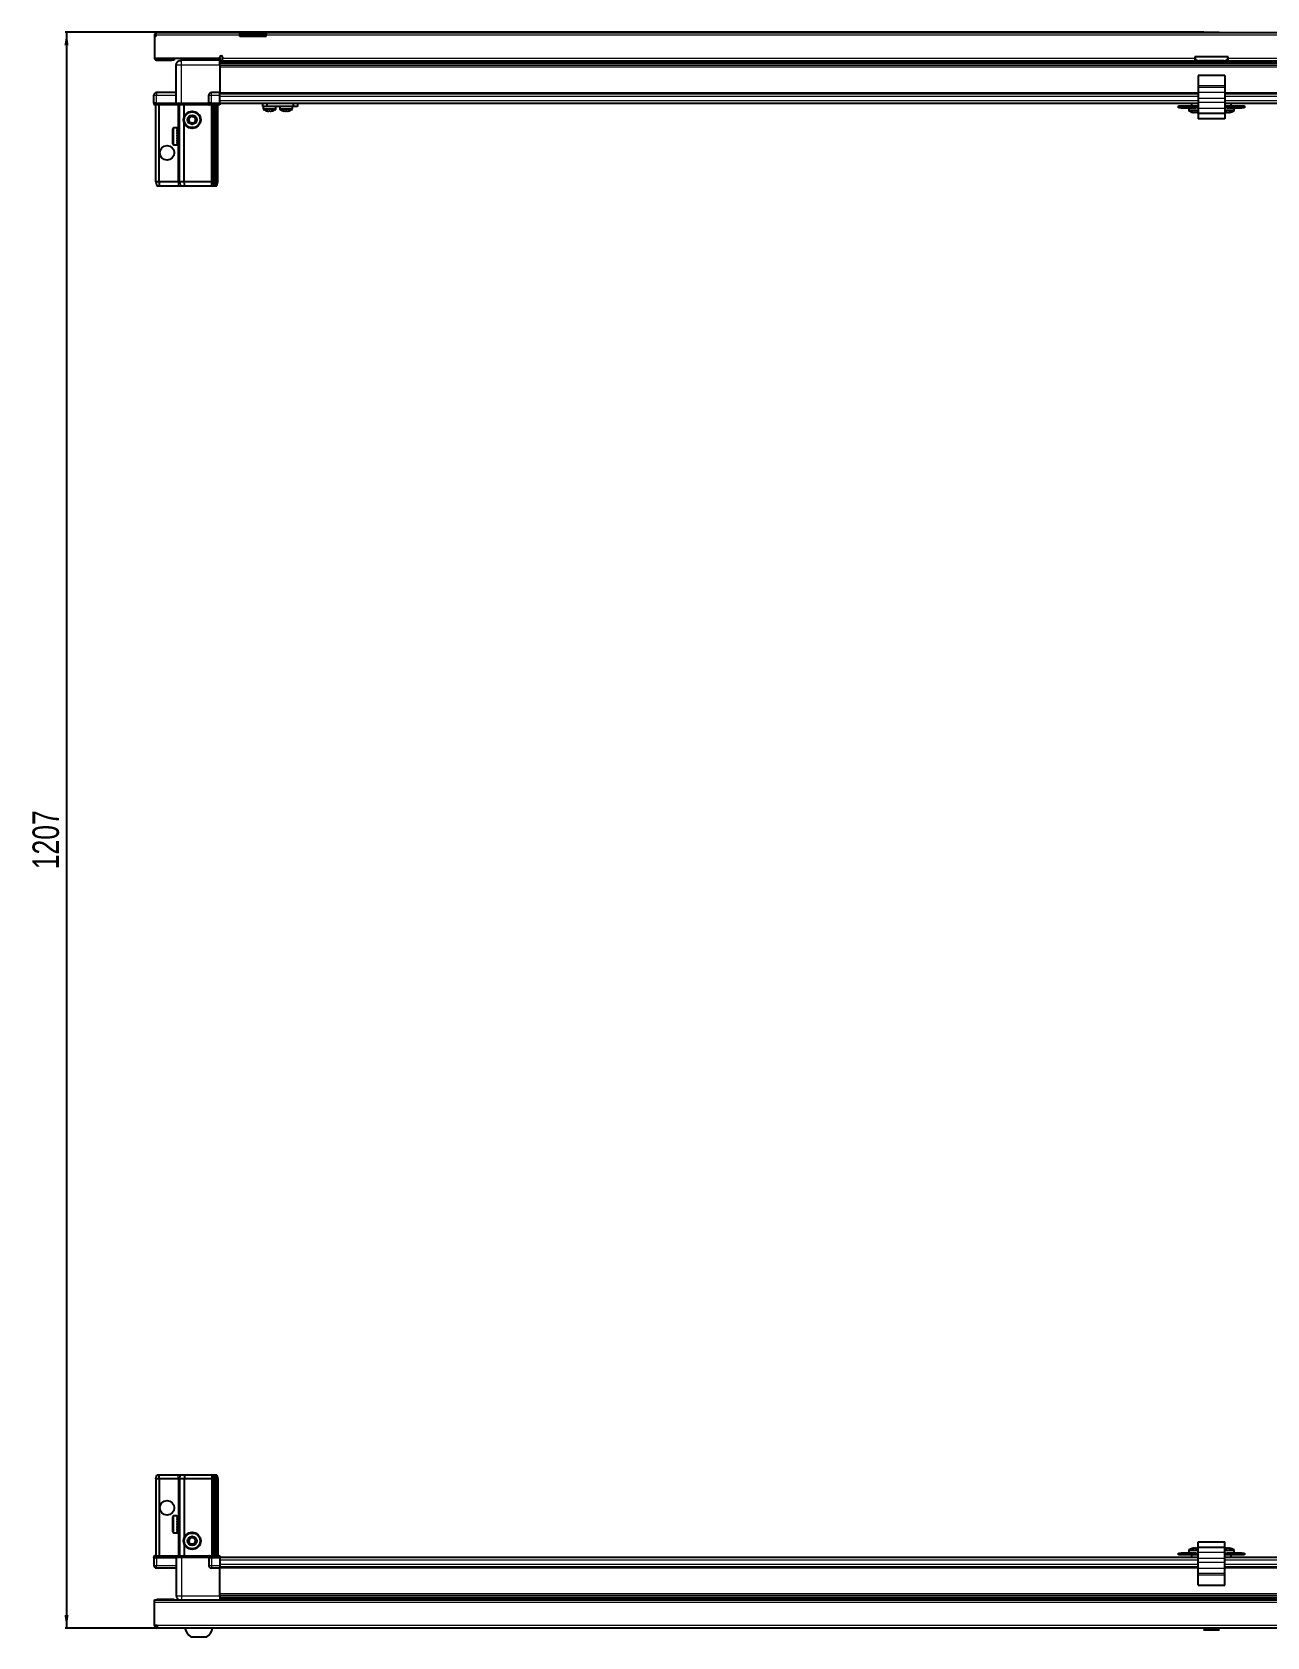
# Model space of a CAD drawing. Header units: millimetres. Extents: x 1132 to 6227, y -373 to 2035.
# Drawn here: x 1220 to 2154, y -373 to 840 of the extents above; entities that cross this region are included whole.
import ezdxf

# ---------------------------------------------------------------- set-up
doc = ezdxf.new("R2010")
doc.units = ezdxf.units.MM
doc.layers.add('FORMAT', color=7, linetype='Continuous')
doc.styles.add('SLDTEXTSTYLE0', font='TXT', dxfattribs={"width": 0.75})
doc.dimstyles.new('SLDDIMSTYLE0', dxfattribs={"dimtxt": 20, "dimasz": 10, "dimexe": 0, "dimexo": 0.0625, "dimgap": 5, "dimtad": 2, "dimdec": 1, "dimrnd": 1e-09, "dimzin": 12, "dimdsep": 46, "dimtxsty": 'SLDTEXTSTYLE0', "dimsah": 1, "dimcen": 0.09, "dimadec": 0, "dimazin": 3, "dimtfac": 1, "dimtofl": 0, "dimtmove": 0, "dimatfit": 3, "dimfxl": 0, "dimfrac": 2, "dimtolj": 1, "dimtzin": 12, "dimarcsym": 0})

# ---------------------------------------------------------------- blocks, each defined once
blk = doc.blocks.new('_D_9')
at = {"layer": 'FORMAT'}
for p, q in [((2106.7, 840.1), (1245.5, 840.1)), ((1246.5, 840.1), (1246.5, -366.9)), ((1315.1, -366.9), (1245.5, -366.9))]:
    blk.add_line(p, q, dxfattribs=at)
for points in [[(1246.5, 840.1), (1244.9, 830.1), (1248, 830.1)], [(1246.5, -366.9), (1248, -356.9), (1244.9, -356.9)]]:
    blk.add_solid(points, dxfattribs=at)
at = {"layer": 'FORMAT', "insert": (1220.7, 207), "char_height": 20, "attachment_point": 1, "rotation": 90, "style": 'SLDTEXTSTYLE0'}
blk.add_mtext('1207', dxfattribs=at)

msp = doc.modelspace()

# ---------------------------------------------------------------- linework, layer by layer
at = {"color": 7, "linetype": 'Continuous', "lineweight": 25}
for p, q in [((1313.99, 837.7), (1312.99, 837.7)), ((1312.99, 837.7), (1312.99, 836.8)), ((1313.99, 837.7), (1313.99, 836.8)), ((1314.59, 839.8), (1377.49, 839.8)), ((1377.49, 837.7), (1377.49, 839.8)), ((1377.49, 839.8), (1387.49, 839.8)), ((1387.49, 838.3), (1377.49, 838.3)), ((1377.49, 836.8), (1377.49, 837.7)), ((1387.49, 839.8), (1397.49, 839.8)), ((1397.49, 838.3), (1387.49, 838.3)), ((1397.49, 839.8), (1397.49, 837.7)), ((1397.49, 839.8), (2827.49, 839.8)), ((1397.49, 836.8), (1397.49, 837.7)), ((2106.7, 840.1), (2106.7, 839.8)), ((2106.7, 840.1), (2118.27, 840.1)), ((2118.27, 839.8), (2118.27, 840.1)), ((1312.99, 836.8), (1312.99, 820.3)), ((1313.99, 836.8), (1312.99, 836.8)), ((1397.49, 836.8), (1377.49, 836.8)), ((1312.99, 820.3), (1362.49, 820.3)), ((1315.09, 818.8), (1325.99, 818.8)), ((1327.99, 818.8), (1325.99, 818.8)), ((1327.99, 820.3), (1327.99, 818.8)), ((1329.49, 786.3), (1329.49, 815.3)), ((1333.24, 820.3), (1333.24, 818.8)), ((1362.49, 818.8), (1333.49, 818.8)), ((1359.74, 818.8), (1359.74, 820.3)), ((1362.49, 820.3), (1362.49, 821.15)), ((1362.49, 820.3), (1362.49, 818.8)), ((1362.49, 818.15), (1386.37, 818.15)), ((2862.49, 816.36), (1362.49, 816.36)), ((2862.49, 816.32), (1362.49, 816.32)), ((1362.49, 815.3), (1362.49, 794.3)), ((1364.49, 821.15), (1364.49, 820.4)), ((1364.49, 818.3), (1364.49, 820.4)), ((1364.49, 818.3), (2099.99, 818.3)), ((1380.99, 818.3), (1380.99, 818.15)), ((1381.15, 818.3), (1381.15, 818.15)), ((1381.36, 818.3), (1381.36, 818.15)), ((1381.91, 818.3), (1381.91, 818.15)), ((1382.32, 818.3), (1382.32, 818.15)), ((1383.21, 818.3), (1383.21, 818.15)), ((1383.79, 818.3), (1383.79, 818.15)), ((1384.93, 818.3), (1384.93, 818.15)), ((1385.63, 818.3), (1385.63, 818.15)), ((1386.37, 818.15), (1386.91, 818.15)), ((1386.91, 818.3), (1386.91, 818.15)), ((1386.91, 818.15), (1387.64, 818.15)), ((1386.91, 818.15), (1386.91, 818.15)), ((1387.09, 818.3), (1387.09, 818.15)), ((1387.59, 818.3), (1387.59, 818.15)), ((1387.64, 818.3), (1387.64, 818.15)), ((1387.64, 818.15), (1388.61, 818.15)), ((1387.64, 818.15), (1387.64, 818.15)), ((1388.61, 818.15), (2836.37, 818.15)), ((1388.93, 818.3), (1388.93, 818.15)), ((1388.95, 818.3), (1388.95, 818.15)), ((1389.64, 818.3), (1389.64, 818.15)), ((1390.82, 818.3), (1390.82, 818.15)), ((1391.43, 818.3), (1391.43, 818.15)), ((1392.38, 818.3), (1392.38, 818.15)), ((1392.84, 818.3), (1392.84, 818.15)), ((1393.47, 818.3), (1393.47, 818.15)), ((1393.72, 818.3), (1393.72, 818.15)), ((1393.96, 818.3), (1393.96, 818.15)), ((1393.99, 818.3), (1393.99, 818.15)), ((2124.99, 821.3), (2099.99, 821.3)), ((2099.99, 821.3), (2099.99, 820.4)), ((2099.99, 820.4), (2099.99, 818.3)), ((2121.99, 818.3), (2102.99, 818.3)), ((2124.99, 820.4), (2124.99, 821.3)), ((2124.99, 818.3), (2124.99, 820.4)), ((2124.99, 818.3), (2860.49, 818.3)), ((2122.49, 807.25), (2102.49, 807.25)), ((2102.49, 807.25), (2102.49, 799.53)), ((2122.49, 807.25), (2122.49, 799.53)), ((1312.49, 786.3), (1312.49, 792.3)), ((1329.49, 794.3), (1314.49, 794.3)), ((1353.99, 786.3), (1353.99, 792.3)), ((1362.49, 794.3), (1355.99, 794.3)), ((1362.49, 792.3), (1362.49, 794.3)), ((1362.49, 793.65), (2102.49, 793.65)), ((1362.49, 786.3), (1362.49, 792.3)), ((2102.49, 799.53), (2102.49, 798.08)), ((2102.49, 798.08), (2102.49, 794.31)), ((2102.49, 794.31), (2102.49, 789.99)), ((2102.49, 789.99), (2102.49, 786.76)), ((2122.49, 799.53), (2122.49, 798.08)), ((2122.49, 798.08), (2122.49, 794.31)), ((2122.49, 794.31), (2122.49, 789.99)), ((2122.49, 793.65), (2862.49, 793.65)), ((2122.49, 789.99), (2122.49, 786.76)), ((1312.49, 786.3), (1312.49, 785.97)), ((1314.49, 786.3), (1312.49, 786.3)), ((1312.49, 786.3), (1312.49, 785.97)), ((1312.49, 786.3), (1312.49, 786.3)), ((1312.49, 785.97), (1312.99, 785.1)), ((1312.49, 785.97), (1312.99, 785.1)), ((1312.99, 785.1), (1314.49, 785.1)), ((1313.99, 726.8), (1313.99, 785.1)), ((1314.49, 786.3), (1329.29, 786.3)), ((1329.29, 785.1), (1314.49, 785.1)), ((1316.49, 726.8), (1316.49, 785.1)), ((1329.29, 786.3), (1329.49, 786.3)), ((1329.49, 785.1), (1329.29, 785.1)), ((1329.49, 786.3), (1329.49, 785.1)), ((1329.49, 786.3), (1333.49, 786.3)), ((1333.49, 785.1), (1329.49, 785.1)), ((1331.99, 726.8), (1331.99, 785.1)), ((1333.49, 786.3), (1353.79, 786.3)), ((1353.79, 785.1), (1333.49, 785.1)), ((1335.49, 776.3), (1335.49, 785.1)), ((1353.79, 786.3), (1353.99, 786.3)), ((1353.99, 785.1), (1353.79, 785.1)), ((1353.99, 786.3), (1353.99, 785.1)), ((1355.99, 786.3), (1353.99, 786.3)), ((1353.99, 786.3), (1355.99, 786.3)), ((1353.99, 785.1), (1354.67, 785.1)), ((1362.49, 785.1), (1354.67, 785.1)), ((1355.99, 786.3), (1362.49, 786.3)), ((1355.99, 785.97), (1362.49, 785.97)), ((1356.99, 726.8), (1356.99, 785.1)), ((1357.99, 726.8), (1357.99, 785.1)), ((1359.49, 726.8), (1359.49, 785.1)), ((1360.99, 726.8), (1360.99, 785.1)), ((1362.49, 786.45), (2102.49, 786.45)), ((1362.49, 786.3), (1362.49, 785.97)), ((1362.49, 785.97), (1362.49, 785.1)), ((1394.94, 783.95), (1394.94, 786.45)), ((1397.94, 783.95), (1394.94, 783.95)), ((1395.29, 783.95), (1395.29, 782.05)), ((1397.94, 786.45), (1397.94, 783.95)), ((1418.14, 783.95), (1397.94, 783.95)), ((1404.79, 782.05), (1404.79, 783.95)), ((1407.74, 783.95), (1407.74, 782.05)), ((1407.79, 783.95), (1407.79, 782.05)), ((1417.29, 782.05), (1417.29, 783.95)), ((1418.14, 783.95), (1418.14, 786.45)), ((1421.14, 783.95), (1418.14, 783.95)), ((1421.14, 786.45), (1421.14, 783.95)), ((2087.49, 782.95), (2087.49, 784.45)), ((2087.49, 784.45), (2089.49, 784.45)), ((2089.49, 782.95), (2087.49, 782.95)), ((2089.49, 784.45), (2089.49, 782.95)), ((2089.49, 784.45), (2100.74, 784.45)), ((2089.49, 782.95), (2100.74, 782.95)), ((2095.24, 782.95), (2095.24, 781.05)), ((2097.49, 786.45), (2097.49, 784.45)), ((2100.74, 782.95), (2100.74, 784.45)), ((2100.74, 784.45), (2102.49, 784.45)), ((2102.49, 782.95), (2100.74, 782.95)), ((2102.49, 786.76), (2102.49, 782.43)), ((2102.49, 782.43), (2102.49, 778.45)), ((2122.49, 778.45), (2102.49, 778.45)), ((2102.49, 778.45), (2102.49, 774.45)), ((2122.49, 786.76), (2122.49, 782.43)), ((2122.49, 786.45), (2862.49, 786.45)), ((2122.49, 784.45), (2124.24, 784.45)), ((2124.24, 782.95), (2122.49, 782.95)), ((2122.49, 782.43), (2122.49, 778.45)), ((2122.49, 779.65), (2122.74, 779.57)), ((2122.49, 778.45), (2122.49, 774.45)), ((2124.24, 784.45), (2124.24, 782.95)), ((2124.24, 784.45), (2135.49, 784.45)), ((2124.24, 782.95), (2135.49, 782.95)), ((2127.49, 784.45), (2127.49, 786.45)), ((2129.74, 781.05), (2129.74, 782.95)), ((2135.49, 782.95), (2135.49, 784.45)), ((2135.49, 784.45), (2137.49, 784.45)), ((2137.49, 782.95), (2135.49, 782.95)), ((2137.49, 784.45), (2137.49, 782.95)), ((1326.79, 755.6), (1326.79, 767)), ((1330.49, 767.8), (1327.59, 767.8)), ((1329.99, 767.71), (1330.49, 767.71)), ((1329.99, 767.71), (1329.99, 767.54)), ((1329.99, 767.54), (1330.49, 767.54)), ((1329.99, 767.06), (1330.49, 767.06)), ((1329.99, 767.06), (1329.99, 766.67)), ((1329.99, 766.67), (1330.49, 766.67)), ((1329.99, 765.84), (1330.49, 765.84)), ((1329.99, 765.84), (1329.99, 765.28)), ((1329.99, 765.28), (1330.49, 765.28)), ((1330.49, 767.71), (1330.49, 767.8)), ((1330.49, 767.54), (1330.49, 767.71)), ((1330.49, 767.06), (1330.49, 767.54)), ((1330.49, 766.67), (1330.49, 767.06)), ((1330.49, 765.84), (1330.49, 766.67)), ((1330.49, 765.28), (1330.49, 765.84)), ((1330.59, 765.7), (1330.49, 765.7)), ((1330.49, 764.18), (1330.49, 765.28)), ((1330.59, 764.19), (1330.59, 765.7)), ((1331.47, 764.61), (1330.99, 765.3)), ((1330.99, 757.3), (1330.99, 765.3)), ((1331.96, 765.3), (1331.47, 764.61)), ((1331.47, 757.99), (1331.47, 764.61)), ((1331.99, 765.3), (1331.96, 765.3)), ((1331.96, 757.3), (1331.96, 765.3)), ((1335.49, 726.8), (1335.49, 771.3)), ((2122.49, 774.45), (2102.49, 774.45)), ((1327.59, 754.8), (1330.49, 754.8)), ((1329.99, 764.18), (1330.49, 764.18)), ((1329.99, 764.18), (1329.99, 763.5)), ((1329.99, 763.5), (1330.49, 763.5)), ((1329.99, 762.24), (1330.49, 762.24)), ((1329.99, 762.24), (1329.99, 761.5)), ((1329.99, 761.93), (1330.49, 761.93)), ((1329.99, 761.5), (1330.49, 761.5)), ((1329.99, 760.2), (1330.49, 760.2)), ((1329.99, 760.2), (1329.99, 759.48)), ((1329.99, 760.07), (1330.49, 760.07)), ((1329.99, 759.48), (1330.49, 759.48)), ((1329.99, 758.28), (1330.49, 758.28)), ((1329.99, 758.28), (1329.99, 757.64)), ((1329.99, 757.64), (1330.49, 757.64)), ((1329.99, 756.65), (1330.49, 756.65)), ((1329.99, 756.65), (1329.99, 756.16)), ((1329.99, 756.16), (1330.49, 756.16)), ((1329.99, 755.47), (1330.49, 755.47)), ((1329.99, 755.47), (1329.99, 755.18)), ((1329.99, 755.18), (1330.49, 755.18)), ((1329.99, 754.87), (1330.49, 754.87)), ((1329.99, 754.87), (1329.99, 754.8)), ((1329.99, 754.8), (1330.49, 754.8)), ((1330.49, 763.5), (1330.49, 764.18)), ((1330.49, 762.24), (1330.49, 763.5)), ((1330.49, 761.93), (1330.49, 762.24)), ((1330.49, 760.2), (1330.49, 761.5)), ((1330.49, 759.48), (1330.49, 760.07)), ((1330.49, 758.28), (1330.49, 759.48)), ((1330.49, 757.64), (1330.49, 758.28)), ((1330.49, 756.65), (1330.49, 757.64)), ((1330.49, 756.9), (1330.59, 756.9)), ((1330.49, 756.16), (1330.49, 756.65)), ((1330.49, 755.47), (1330.49, 756.16)), ((1330.49, 755.18), (1330.49, 755.47)), ((1330.49, 754.87), (1330.49, 755.18)), ((1330.49, 754.8), (1330.49, 754.87)), ((1330.49, 754.8), (1330.49, 754.8)), ((1330.59, 756.9), (1330.59, 764.19)), ((1330.99, 757.3), (1331.47, 757.99)), ((1331.47, 757.99), (1331.96, 757.3)), ((1331.96, 757.3), (1331.99, 757.3)), ((1313.99, 726.8), (1314.79, 723.8)), ((1316.49, 726.8), (1313.99, 726.8)), ((1314.79, 723.8), (1316.64, 723.8)), ((1330.99, 726.8), (1316.49, 726.8)), ((1316.49, 726.8), (1316.64, 723.8)), ((1316.64, 723.8), (1330.99, 723.8)), ((1331.99, 726.8), (1330.99, 726.8)), ((1330.99, 723.8), (1332.79, 723.8)), ((1335.49, 726.8), (1331.99, 726.8)), ((1331.99, 726.8), (1332.79, 723.8)), ((1332.79, 723.8), (1335.82, 723.8)), ((1355.99, 726.8), (1335.49, 726.8)), ((1335.82, 723.8), (1335.49, 726.8)), ((1335.82, 723.8), (1355.99, 723.8)), ((1356.99, 726.8), (1355.99, 726.8)), ((1355.99, 723.8), (1357.79, 723.8)), ((1357.99, 726.8), (1356.99, 726.8)), ((1357.79, 723.8), (1356.99, 726.8)), ((1357.79, 723.8), (1358.53, 723.8)), ((1359.49, 726.8), (1357.99, 726.8)), ((1358.53, 723.8), (1357.99, 726.8)), ((1358.53, 723.8), (1359.03, 723.8)), ((1359.03, 723.8), (1359.49, 726.8)), ((1359.03, 723.8), (1360.18, 723.8)), ((1360.99, 726.8), (1359.49, 726.8)), ((1360.18, 723.8), (1360.99, 726.8)), ((1313.99, -253.9), (1314.79, -250.9)), ((1313.99, -253.9), (1313.99, -312.2)), ((1316.49, -253.9), (1313.99, -253.9)), ((1314.79, -250.9), (1316.64, -250.9)), ((1316.49, -253.9), (1316.64, -250.9)), ((1316.49, -253.9), (1316.49, -312.2)), ((1330.99, -253.9), (1316.49, -253.9)), ((1316.64, -250.9), (1330.99, -250.9)), ((1330.99, -250.9), (1332.79, -250.9)), ((1331.99, -253.9), (1330.99, -253.9)), ((1331.99, -253.9), (1332.79, -250.9)), ((1335.49, -253.9), (1331.99, -253.9)), ((1331.99, -253.9), (1331.99, -312.2)), ((1332.79, -250.9), (1335.82, -250.9)), ((1335.82, -250.9), (1335.49, -253.9)), ((1355.99, -253.9), (1335.49, -253.9)), ((1335.49, -253.9), (1335.49, -298.4)), ((1335.82, -250.9), (1355.99, -250.9)), ((1355.99, -250.9), (1357.79, -250.9)), ((1356.99, -253.9), (1355.99, -253.9)), ((1357.79, -250.9), (1356.99, -253.9)), ((1356.99, -253.9), (1356.99, -312.2)), ((1357.99, -253.9), (1356.99, -253.9)), ((1357.79, -250.9), (1358.53, -250.9)), ((1358.53, -250.9), (1357.99, -253.9)), ((1359.49, -253.9), (1357.99, -253.9)), ((1357.99, -253.9), (1357.99, -312.2)), ((1358.53, -250.9), (1359.03, -250.9)), ((1359.03, -250.9), (1359.49, -253.9)), ((1359.03, -250.9), (1360.18, -250.9)), ((1359.49, -253.9), (1359.49, -312.2)), ((1360.99, -253.9), (1359.49, -253.9)), ((1360.18, -250.9), (1360.99, -253.9)), ((1360.99, -253.9), (1360.99, -312.2)), ((1326.79, -294.1), (1326.79, -282.7)), ((1329.99, -281.9), (1327.59, -281.9)), ((1329.99, -281.9), (1329.99, -281.9)), ((1329.99, -281.9), (1330.49, -281.9)), ((1329.99, -282.09), (1330.49, -282.09)), ((1329.99, -282.09), (1329.99, -282.31)), ((1329.99, -282.31), (1330.49, -282.31)), ((1329.99, -282.89), (1330.49, -282.89)), ((1329.99, -282.89), (1329.99, -283.31)), ((1329.99, -283.31), (1330.49, -283.31)), ((1329.99, -284.22), (1330.49, -284.22)), ((1329.99, -284.22), (1329.99, -284.81)), ((1329.99, -284.81), (1330.49, -284.81)), ((1329.99, -285.96), (1330.49, -285.96)), ((1329.99, -285.96), (1329.99, -286.66)), ((1329.99, -286.66), (1330.49, -286.66)), ((1329.99, -287.94), (1330.49, -287.94)), ((1329.99, -287.94), (1329.99, -288.68)), ((1329.99, -288.09), (1330.49, -288.09)), ((1329.99, -288.59), (1330.49, -288.59)), ((1329.99, -288.68), (1330.49, -288.68)), ((1329.99, -289.97), (1330.49, -289.97)), ((1329.99, -289.97), (1329.99, -290.68)), ((1329.99, -290.68), (1330.49, -290.68)), ((1330.49, -282.09), (1330.49, -281.9)), ((1330.49, -282.31), (1330.49, -282.09)), ((1330.49, -282.89), (1330.49, -282.31)), ((1330.49, -283.31), (1330.49, -282.89)), ((1330.49, -284.22), (1330.49, -283.31)), ((1330.59, -284), (1330.49, -284)), ((1330.49, -284.81), (1330.49, -284.22)), ((1330.49, -285.96), (1330.49, -284.81)), ((1330.49, -286.66), (1330.49, -285.96)), ((1330.49, -287.94), (1330.49, -286.66)), ((1330.49, -288.09), (1330.49, -287.94)), ((1330.49, -288.68), (1330.49, -288.59)), ((1330.49, -289.97), (1330.49, -288.68)), ((1330.49, -290.68), (1330.49, -289.97)), ((1330.49, -291.84), (1330.49, -290.68)), ((1330.59, -292.8), (1330.59, -284)), ((1331.47, -285.09), (1330.99, -284.4)), ((1330.99, -292.4), (1330.99, -284.4)), ((1331.96, -284.4), (1331.47, -285.09)), ((1331.47, -291.71), (1331.47, -285.09)), ((1331.99, -284.4), (1331.96, -284.4)), ((1331.96, -292.4), (1331.96, -284.4)), ((1327.59, -294.9), (1329.99, -294.9)), ((1329.99, -291.84), (1330.49, -291.84)), ((1329.99, -291.84), (1329.99, -292.45)), ((1329.99, -292.45), (1330.49, -292.45)), ((1329.99, -293.38), (1330.49, -293.38)), ((1329.99, -293.38), (1329.99, -293.82)), ((1329.99, -293.82), (1330.49, -293.82)), ((1329.99, -294.42), (1330.49, -294.42)), ((1329.99, -294.42), (1329.99, -294.66)), ((1329.99, -294.66), (1330.49, -294.66)), ((1329.99, -294.88), (1330.49, -294.88)), ((1329.99, -294.88), (1329.99, -294.9)), ((1329.99, -294.89), (1330.49, -294.89)), ((1330.49, -292.45), (1330.49, -291.84)), ((1330.49, -293.38), (1330.49, -292.45)), ((1330.49, -292.8), (1330.59, -292.8)), ((1330.49, -293.82), (1330.49, -293.38)), ((1330.49, -294.42), (1330.49, -293.82)), ((1330.49, -294.66), (1330.49, -294.42)), ((1330.49, -294.88), (1330.49, -294.66)), ((1330.49, -294.89), (1330.49, -294.88)), ((1330.99, -292.4), (1331.47, -291.71)), ((1331.47, -291.71), (1331.96, -292.4)), ((1331.96, -292.4), (1331.99, -292.4)), ((1335.49, -303.4), (1335.49, -312.2)), ((2102.49, -301.55), (2122.49, -301.55)), ((2102.49, -305.55), (2102.49, -301.55)), ((2122.49, -305.55), (2122.49, -301.55)), ((1312.99, -312.2), (1312.49, -313.06)), ((1312.49, -313.4), (1312.49, -313.06)), ((1312.49, -313.4), (1314.49, -313.4)), ((1312.49, -313.4), (1312.49, -319.4)), ((1314.49, -312.2), (1312.99, -312.2)), ((1314.49, -312.2), (1329.29, -312.2)), ((1329.29, -313.4), (1314.49, -313.4)), ((1314.49, -313.4), (1329.29, -313.4)), ((1329.29, -312.2), (1329.49, -312.2)), ((1329.49, -313.4), (1329.29, -313.4)), ((1329.49, -313.4), (1329.49, -312.2)), ((1329.49, -312.2), (1333.49, -312.2)), ((1333.49, -313.4), (1329.49, -313.4)), ((1329.49, -313.4), (1329.49, -342.4)), ((1333.49, -312.2), (1353.79, -312.2)), ((1353.79, -313.4), (1333.49, -313.4)), ((1353.79, -312.2), (1353.99, -312.2)), ((1353.99, -313.4), (1353.79, -313.4)), ((1353.99, -313.4), (1353.99, -312.2)), ((1354.67, -312.2), (1353.99, -312.2)), ((1353.99, -313.4), (1355.99, -313.4)), ((1353.99, -313.4), (1353.99, -319.4)), ((1354.67, -312.2), (1362.49, -312.2)), ((1362.49, -313.06), (1355.99, -313.06)), ((1362.49, -313.4), (1355.99, -313.4)), ((1355.99, -313.4), (1362.49, -313.4)), ((1362.49, -312.2), (1362.49, -313.06)), ((1362.49, -313.06), (1362.49, -313.06)), ((1362.49, -313.4), (1362.49, -313.06)), ((1362.49, -313.4), (1362.49, -313.4)), ((1362.49, -313.4), (1362.49, -319.4)), ((2102.49, -313.55), (1362.49, -313.55)), ((2087.49, -311.55), (2087.49, -310.05)), ((2087.49, -310.05), (2089.49, -310.05)), ((2089.49, -311.55), (2087.49, -311.55)), ((2089.49, -310.05), (2089.49, -311.55)), ((2100.74, -310.05), (2089.49, -310.05)), ((2100.74, -311.55), (2089.49, -311.55)), ((2095.24, -308.14), (2095.24, -310.05)), ((2097.49, -311.55), (2097.49, -313.55)), ((2100.74, -311.55), (2100.74, -310.05)), ((2100.74, -310.05), (2102.49, -310.05)), ((2102.49, -311.55), (2100.74, -311.55)), ((2101.16, -306.56), (2101.16, -306.56)), ((2102.49, -305.55), (2122.49, -305.55)), ((2102.49, -309.53), (2102.49, -305.55)), ((2102.49, -313.86), (2102.49, -309.53)), ((2102.49, -317.08), (2102.49, -313.86)), ((2122.49, -309.53), (2122.49, -305.55)), ((2122.49, -313.86), (2122.49, -309.53)), ((2122.49, -310.05), (2124.24, -310.05)), ((2124.24, -311.55), (2122.49, -311.55)), ((2862.49, -313.55), (2122.49, -313.55)), ((2122.49, -317.08), (2122.49, -313.86)), ((2124.24, -310.05), (2124.24, -311.55)), ((2135.49, -310.05), (2124.24, -310.05)), ((2135.49, -311.55), (2124.24, -311.55)), ((2126.16, -306.56), (2126.16, -306.56)), ((2127.49, -313.55), (2127.49, -311.55)), ((2129.74, -310.05), (2129.74, -308.14)), ((2135.49, -311.55), (2135.49, -310.05)), ((2135.49, -310.05), (2137.49, -310.05)), ((2137.49, -311.55), (2135.49, -311.55)), ((2137.49, -310.05), (2137.49, -311.55)), ((1329.49, -321.4), (1314.49, -321.4)), ((1362.49, -321.4), (1355.99, -321.4)), ((1362.49, -319.4), (1362.49, -321.4)), ((2102.49, -320.75), (1362.49, -320.75)), ((1362.49, -342.4), (1362.49, -321.4)), ((2102.49, -321.41), (2102.49, -317.08)), ((2102.49, -325.18), (2102.49, -321.41)), ((2102.49, -326.62), (2102.49, -325.18)), ((2102.49, -334.35), (2102.49, -326.62)), ((2122.49, -321.41), (2122.49, -317.08)), ((2862.49, -320.75), (2122.49, -320.75)), ((2122.49, -325.18), (2122.49, -321.41)), ((2122.49, -326.62), (2122.49, -325.18)), ((2122.49, -334.35), (2122.49, -326.62)), ((2102.49, -334.35), (2122.49, -334.35)), ((1312.99, -347.5), (1312.99, -345.4)), ((1312.99, -345.4), (2911.99, -345.4)), ((1312.99, -364.8), (1312.99, -347.5)), ((1327.99, -345.3), (1315.09, -345.3)), ((1327.99, -345.3), (1327.99, -345.4)), ((1362.49, -343.42), (2862.49, -343.42)), ((1362.49, -343.46), (2862.49, -343.46)), ((1386.37, -345.25), (1362.49, -345.25)), ((1380.99, -345.4), (1380.99, -345.25)), ((1381.03, -345.4), (1381.03, -345.25)), ((1381.3, -345.4), (1381.3, -345.25)), ((1381.56, -345.4), (1381.56, -345.25)), ((1382.21, -345.4), (1382.21, -345.25)), ((1382.67, -345.4), (1382.67, -345.25)), ((1383.64, -345.4), (1383.64, -345.25)), ((1384.26, -345.4), (1384.26, -345.25)), ((1385.45, -345.4), (1385.45, -345.25)), ((1386.11, -345.4), (1386.11, -345.25)), ((1386.16, -345.4), (1386.16, -345.25)), ((1387.45, -345.25), (1386.37, -345.25)), ((1388.19, -345.25), (1387.45, -345.25)), ((1387.45, -345.4), (1387.45, -345.25)), ((1387.45, -345.25), (1387.45, -345.25)), ((1387.47, -345.4), (1387.47, -345.25)), ((1387.96, -345.4), (1387.96, -345.25)), ((1388.19, -345.4), (1388.19, -345.25)), ((1388.61, -345.25), (1388.19, -345.25)), ((1388.19, -345.25), (1388.19, -345.25)), ((2836.37, -345.25), (1388.61, -345.25)), ((1389.46, -345.4), (1389.46, -345.25)), ((1390.15, -345.4), (1390.15, -345.25)), ((1391.28, -345.4), (1391.28, -345.25)), ((1391.86, -345.4), (1391.86, -345.25)), ((1392.73, -345.4), (1392.73, -345.25)), ((1393.13, -345.4), (1393.13, -345.25)), ((1393.66, -345.4), (1393.66, -345.25)), ((1393.85, -345.4), (1393.85, -345.25)), ((1393.99, -345.4), (1393.99, -345.25)), ((1315.09, -364.8), (1312.99, -364.8)), ((1315.09, -364.8), (1315.09, -366.9)), ((2909.89, -366.9), (1315.09, -366.9)), ((1340.49, -373.5), (1352.49, -373.5)), ((2107.69, -366.9), (2106.7, -367.88)), ((2106.7, -367.88), (2106.7, -368.4)), ((2118.27, -367.88), (2106.7, -367.88)), ((2118.27, -368.4), (2106.7, -368.4)), ((2118.27, -367.88), (2117.29, -366.9)), ((2118.27, -368.4), (2118.27, -367.88))]:
    msp.add_line(p, q, dxfattribs=at)
at = {"color": 8, "linetype": 'Continuous', "lineweight": 18}
for p, q in [((1377.49, 837.7), (1313.99, 837.7)), ((1387.49, 838.3), (1387.49, 839.8)), ((2827.49, 837.7), (1397.49, 837.7)), ((1315.09, 820.3), (1315.09, 818.8)), ((1325.99, 818.8), (1325.99, 820.3)), ((1333.49, 815.3), (1362.49, 815.3)), ((1333.49, 786.3), (1333.49, 815.3)), ((1362.49, 818.8), (1364.49, 818.8)), ((2862.49, 817.57), (1362.49, 817.57)), ((1362.49, 815.12), (2862.49, 815.12)), ((2862.49, 813.7), (1362.49, 813.7)), ((1364.49, 820.4), (2099.99, 820.4)), ((2099.99, 818.8), (2101.33, 818.8)), ((2123.65, 818.8), (2124.99, 818.8)), ((2124.99, 820.4), (2860.49, 820.4)), ((1312.49, 792.3), (1314.49, 792.3)), ((1314.49, 794.3), (1314.49, 792.3)), ((1314.49, 786.3), (1314.49, 792.3)), ((1314.49, 792.3), (1329.49, 792.3)), ((1353.99, 792.3), (1355.99, 792.3)), ((1355.99, 792.3), (1355.99, 794.3)), ((1355.99, 786.3), (1355.99, 792.3)), ((1355.99, 792.3), (1362.49, 792.3)), ((1362.49, 794.3), (2102.49, 794.3)), ((1362.49, 791.65), (2102.49, 791.65)), ((2122.49, 799.53), (2102.49, 799.53)), ((2122.49, 798.08), (2102.49, 798.08)), ((2122.49, 794.31), (2102.49, 794.31)), ((2122.49, 789.99), (2102.49, 789.99)), ((2122.49, 794.3), (2862.49, 794.3)), ((2122.49, 791.65), (2862.49, 791.65)), ((1314.49, 786.3), (1314.49, 785.1)), ((1329.29, 785.1), (1329.29, 786.3)), ((1330.99, 765.3), (1330.99, 785.1)), ((1333.49, 786.3), (1333.49, 785.1)), ((1353.79, 785.1), (1353.79, 786.3)), ((1355.99, 786.3), (1355.99, 785.97)), ((1355.99, 726.8), (1355.99, 785.1)), ((1362.49, 788.45), (2102.49, 788.45)), ((1404.79, 782.05), (1395.29, 782.05)), ((1404.59, 781.68), (1395.48, 781.68)), ((1407.79, 782.05), (1407.74, 782.05)), ((1417.29, 782.05), (1407.79, 782.05)), ((1407.98, 781.68), (1407.93, 781.68)), ((1417.09, 781.68), (1407.98, 781.68)), ((2102.49, 781.05), (2095.24, 781.05)), ((2102.49, 780.68), (2095.43, 780.68)), ((2122.49, 786.76), (2102.49, 786.76)), ((2122.49, 782.43), (2102.49, 782.43)), ((2122.49, 788.45), (2862.49, 788.45)), ((2129.74, 781.05), (2122.49, 781.05)), ((2129.54, 780.68), (2122.49, 780.68)), ((1327.59, 754.8), (1327.59, 767.8)), ((1330.99, 726.8), (1330.99, 757.3)), ((1330.99, 726.8), (1330.99, 723.8)), ((1355.99, 723.8), (1355.99, 726.8)), ((1330.99, -253.9), (1330.99, -250.9)), ((1330.99, -253.9), (1330.99, -284.4)), ((1355.99, -250.9), (1355.99, -253.9)), ((1355.99, -253.9), (1355.99, -312.2)), ((1327.59, -294.9), (1327.59, -281.9)), ((1330.99, -292.4), (1330.99, -312.2)), ((1314.49, -313.4), (1314.49, -312.2)), ((1314.49, -313.4), (1314.49, -319.4)), ((1329.29, -313.4), (1329.29, -312.2)), ((1333.49, -313.4), (1333.49, -312.2)), ((1333.49, -313.4), (1333.49, -342.4)), ((1353.79, -313.4), (1353.79, -312.2)), ((1355.99, -313.4), (1355.99, -313.06)), ((1355.99, -313.4), (1355.99, -319.4)), ((1362.49, -313.4), (1362.49, -313.06)), ((2095.24, -308.14), (2099.99, -308.14)), ((2095.43, -307.77), (2099.99, -307.77)), ((2099.99, -307.77), (2102.49, -307.77)), ((2099.99, -308.14), (2102.49, -308.14)), ((2102.49, -309.53), (2122.49, -309.53)), ((2102.49, -313.86), (2122.49, -313.86)), ((2122.49, -307.77), (2124.99, -307.77)), ((2122.49, -308.14), (2124.99, -308.14)), ((2124.99, -307.77), (2129.54, -307.77)), ((2124.99, -308.14), (2129.74, -308.14)), ((1312.49, -319.4), (1314.49, -319.4)), ((1314.49, -319.4), (1329.49, -319.4)), ((1314.49, -321.4), (1314.49, -319.4)), ((1353.99, -319.4), (1355.99, -319.4)), ((1355.99, -319.4), (1362.49, -319.4)), ((1355.99, -319.4), (1355.99, -321.4)), ((2102.49, -315.55), (1362.49, -315.55)), ((2102.49, -318.75), (1362.49, -318.75)), ((2102.49, -321.4), (1362.49, -321.4)), ((2102.49, -317.08), (2122.49, -317.08)), ((2102.49, -321.41), (2122.49, -321.41)), ((2102.49, -325.18), (2122.49, -325.18)), ((2102.49, -326.62), (2122.49, -326.62)), ((2862.49, -315.55), (2122.49, -315.55)), ((2862.49, -318.75), (2122.49, -318.75)), ((2862.49, -321.4), (2122.49, -321.4)), ((2911.99, -347.5), (1312.99, -347.5)), ((1315.09, -345.4), (1315.09, -345.3)), ((1333.49, -342.4), (1362.49, -342.4)), ((1362.49, -340.8), (2862.49, -340.8)), ((2862.49, -342.21), (1362.49, -342.21)), ((1362.49, -344.66), (2862.49, -344.66)), ((2909.89, -364.8), (1315.09, -364.8))]:
    msp.add_line(p, q, dxfattribs=at)
at = {"color": 7, "linetype": 'Continuous', "lineweight": 25, "flags": 128}
for points in [[(2102.49, -306.75), (2102.48, -306.75), (2102.17, -306.65)], [(2122.84, -306.64), (2122.52, -306.74), (2122.49, -306.75)], [(1315.09, -345.3), (1314.68, -345.34), (1314.45, -345.4)]]:
    msp.add_lwpolyline(points, dxfattribs=at)
at = {"color": 7, "linetype": 'Continuous', "lineweight": 25}
for centre, radius in [((1341.49, 773.8), 6.5), ((1341.49, 773.8), 3.46), ((1322.49, 748.8), 5.5), ((1322.49, -275.9), 5.5), ((1341.49, -300.9), 6.5), ((1341.49, -300.9), 3.46)]:
    msp.add_circle(centre, radius, dxfattribs=at)
at = {"color": 8, "linetype": 'Continuous', "lineweight": 18}
for centre in [(1341.49, 773.8), (1341.49, -300.9)]:
    msp.add_circle(centre, 5.7, dxfattribs=at)
at = {"color": 7, "linetype": 'Continuous', "lineweight": 25}
for centre, radius, start, end in [((1315.09, 820.9), 2.1, 196.60155, 270), ((1363.49, 821.15), 1, 0, 180), ((2102.99, 821.3), 3, 180, 270), ((2121.99, 821.3), 3, 270, 360), ((1314.49, 792.3), 2, 90, 180), ((1355.99, 792.3), 2, 90, 180), ((1395.74, 782.05), 0.45, 180, 235.28209), ((1400.04, 788.25), 8, 235.28209, 258.9392), ((1400.04, 788.25), 8, 281.00757, 304.71791), ((1404.34, 782.05), 0.45, 304.71791, 0), ((1408.19, 782.05), 0.45, 180, 235.28209), ((1408.24, 782.05), 0.45, 180, 235.28209), ((1412.49, 788.25), 8, 235.28209, 255.8287), ((1412.54, 788.25), 8, 235.28209, 259.06255), ((1412.54, 788.25), 8, 280.87532, 304.71791), ((1416.84, 782.05), 0.45, 304.71791, 0), ((2095.69, 781.05), 0.45, 180, 235.28209), ((2099.99, 787.25), 8, 235.28209, 259.10263), ((2099.99, 787.25), 8, 280.79755, 288.20996), ((2124.99, 787.25), 8, 286.33055, 304.71791), ((2129.29, 781.05), 0.45, 304.71791, 0), ((1327.59, 767), 0.8, 90, 180), ((1330.99, 765.7), 0.4, 180, 270), ((1341.49, 773.8), 2.5, 134.92207, 194.92207), ((1341.49, 773.8), 2.5, 194.92207, 254.92207), ((1341.49, 773.8), 2.5, 74.92207, 134.92207), ((1341.49, 773.8), 2.5, 254.92207, 314.92207), ((1341.49, 773.8), 2.5, 14.92207, 74.92207), ((1341.49, 773.8), 2.5, 314.92207, 14.92207), ((1327.59, 755.6), 0.8, 180, 270), ((1330.99, 756.9), 0.4, 90, 180), ((1327.59, -282.7), 0.8, 90, 180), ((1330.99, -284), 0.4, 180, 270), ((1327.59, -294.1), 0.8, 180, 270), ((1330.99, -292.8), 0.4, 90, 180), ((1341.49, -300.9), 2.5, 147.37605, 207.37605), ((1341.49, -300.9), 2.5, 207.37605, 267.37605), ((1341.49, -300.9), 2.5, 87.37605, 147.37605), ((1341.49, -300.9), 2.5, 267.37605, 327.37605), ((1341.49, -300.9), 2.5, 27.37605, 87.37605), ((1341.49, -300.9), 2.5, 327.37605, 27.37605), ((2095.69, -308.14), 0.45, 124.71791, 180), ((2099.99, -314.35), 8, 105.59831, 124.71791), ((2124.99, -314.35), 8, 55.28209, 74.20809), ((2129.29, -308.14), 0.45, 0, 55.28209), ((1314.49, -319.4), 2, 180, 270), ((1355.99, -319.4), 2, 180, 270), ((1315.09, -364.8), 2.1, 180, 270), ((1315.09, -364.8), 0.6, 180, 270), ((1347.51, -363.87), 11.91, 194.70035, 233.8734), ((1345.46, -363.87), 11.91, 306.1266, 345.29965)]:
    msp.add_arc(centre, radius, start, end, dxfattribs=at)
for centre, start_param, end_param in [((1355.99, 782.5), 0, 0.7227342), ((1355.99, -309.6), 2.4188584, 3.1415927)]:
    msp.add_ellipse(centre, major_axis=(0, 3.46), ratio=0.5773503, start_param=start_param, end_param=end_param, dxfattribs=at)
for points, knots in [([(1314.58, 839.71), (1314.5, 839.7), (1314.18, 839.65), (1313.7, 839.32), (1313.23, 838.77), (1313.02, 838.19), (1313, 837.83), (1312.99, 837.7)], [0, 0, 0, 0, 0.0862, 0.3453145, 0.6044258, 0.863537, 1, 1, 1, 1]), ([(1313.99, 837.7), (1314.03, 837.96), (1314.12, 838.45), (1314.26, 839.09), (1314.39, 839.56), (1314.5, 839.78), (1314.57, 839.8), (1314.59, 839.8)], [0, 0, 0, 0, 0.2302553, 0.4485219, 0.6667858, 0.8850496, 1, 1, 1, 1]), ([(1329.49, 815.3), (1329.54, 815.74), (1329.61, 816.42), (1330.04, 817.23), (1330.5, 817.8), (1331.06, 818.25), (1331.87, 818.68), (1332.55, 818.76), (1332.99, 818.8)], [0, 0, 0, 0, 0.23945684, 0.36836066, 0.5, 0.63163934, 0.76054316, 1, 1, 1, 1]), ([(1333.49, 818.8), (1333.42, 818.8), (1333.29, 818.8), (1333.13, 818.8), (1333.01, 818.8), (1333, 818.8), (1332.99, 818.8)], [0, 0, 0, 0, 0.2493943, 0.5003335, 0.7501667, 1, 1, 1, 1]), ([(1362.49, 815.3), (1362.49, 815.7), (1362.49, 816.48), (1362.49, 817.53), (1362.49, 818.32), (1362.49, 818.74), (1362.49, 818.78), (1362.49, 818.8)], [0, 0, 0, 0, 0.2146939, 0.4293877, 0.6440816, 0.8587754, 1, 1, 1, 1]), ([(1398.54, 780.4), (1398.54, 780.4), (1398.54, 780.39), (1398.4, 780.42), (1398.22, 780.48), (1398.07, 780.53), (1398, 780.56), (1397.99, 780.57), (1397.99, 780.58), (1398, 780.57), (1398.02, 780.57), (1398.09, 780.56), (1398.38, 780.49), (1398.76, 780.42), (1399.17, 780.39), (1399.45, 780.41), (1399.6, 780.48), (1399.71, 780.55), (1399.78, 780.57), (1399.8, 780.57), (1399.83, 780.58), (1399.85, 780.57), (1399.89, 780.57), (1399.99, 780.54), (1400.15, 780.47), (1400.37, 780.41), (1400.67, 780.39), (1401.01, 780.41), (1401.32, 780.46), (1401.56, 780.51), (1401.68, 780.54), (1401.76, 780.55), (1401.81, 780.57), (1401.85, 780.57), (1401.86, 780.57), (1401.87, 780.57), (1401.87, 780.57)], [0, 0, 0, 0, 0.0260981, 0.0798373, 0.1372046, 0.1783571, 0.1990393, 0.2033396, 0.2076895, 0.2107229, 0.2145438, 0.2214795, 0.2486016, 0.3557772, 0.404897, 0.4544227, 0.54605, 0.5914038, 0.5971187, 0.6013251, 0.6043817, 0.6074438, 0.6119905, 0.6242286, 0.6785193, 0.7597502, 0.8043048, 0.8490258, 0.923625, 0.9513598, 0.9687075, 0.9799959, 0.9911421, 0.9954732, 0.998845, 1, 1, 1, 1]), ([(1401.87, 780.57), (1401.88, 780.57), (1401.88, 780.57), (1401.89, 780.57), (1401.84, 780.53), (1401.7, 780.47), (1401.56, 780.41), (1401.51, 780.39), (1401.55, 780.4), (1401.57, 780.4)], [0, 0, 0, 0, 0.0151829, 0.0365363, 0.0956997, 0.3601423, 0.6752387, 0.8745348, 1, 1, 1, 1]), ([(1411.02, 780.4), (1411.03, 780.4), (1411.05, 780.39), (1410.91, 780.44), (1410.75, 780.5), (1410.63, 780.56), (1410.63, 780.57), (1410.63, 780.58), (1410.65, 780.57), (1410.67, 780.57), (1410.76, 780.55), (1411.1, 780.47), (1411.52, 780.4), (1411.96, 780.39), (1412.18, 780.42), (1412.35, 780.48), (1412.47, 780.53), (1412.55, 780.56), (1412.6, 780.57), (1412.62, 780.58), (1412.64, 780.57), (1412.67, 780.57), (1412.73, 780.56), (1412.86, 780.49), (1413.01, 780.42), (1413.32, 780.39), (1413.7, 780.41), (1414.09, 780.48), (1414.39, 780.55), (1414.5, 780.57), (1414.52, 780.57), (1414.53, 780.58), (1414.54, 780.57), (1414.54, 780.57), (1414.48, 780.54), (1414.3, 780.47), (1414.1, 780.41), (1414.06, 780.4), (1414.05, 780.4)], [0, 0, 0, 0, 0.0283629, 0.0806823, 0.1383562, 0.1672924, 0.1709175, 0.1737955, 0.1766977, 0.1800498, 0.1863992, 0.2130773, 0.319019, 0.3539804, 0.3992833, 0.4476446, 0.4823368, 0.4997721, 0.5033973, 0.5070643, 0.5096216, 0.5128427, 0.5186896, 0.5415539, 0.6319042, 0.6733129, 0.7150637, 0.7923067, 0.8305407, 0.8353583, 0.8389044, 0.8414812, 0.8440625, 0.8478955, 0.8582124, 0.9039802, 0.9724588, 1, 1, 1, 1]), ([(2098.48, 779.4), (2098.48, 779.4), (2098.49, 779.39), (2098.36, 779.43), (2098.17, 779.5), (2098.04, 779.56), (2098.03, 779.57), (2098.03, 779.57), (2098.04, 779.57), (2098.06, 779.57), (2098.11, 779.56), (2098.31, 779.52), (2098.65, 779.45), (2099.07, 779.39), (2099.4, 779.39), (2099.62, 779.44), (2099.78, 779.5), (2099.89, 779.56), (2099.96, 779.57), (2099.98, 779.57), (2100, 779.57), (2100.03, 779.57), (2100.1, 779.55), (2100.26, 779.47), (2100.44, 779.4), (2100.84, 779.39), (2101.16, 779.42), (2101.48, 779.48), (2101.72, 779.53), (2101.86, 779.56), (2101.91, 779.57), (2101.93, 779.57), (2101.94, 779.57), (2101.95, 779.57), (2101.93, 779.56), (2101.78, 779.49), (2101.59, 779.42), (2101.47, 779.39), (2101.49, 779.39), (2101.49, 779.39)], [0, 0, 0, 0, 0.0107986, 0.0543621, 0.1370986, 0.1577299, 0.1615047, 0.1653161, 0.1678592, 0.1703965, 0.1748191, 0.1884464, 0.2519024, 0.3158484, 0.35385, 0.4061453, 0.4637925, 0.4927153, 0.4963388, 0.4992154, 0.5021163, 0.5054668, 0.5118133, 0.5384791, 0.6443718, 0.679317, 0.724599, 0.772938, 0.8076141, 0.8250414, 0.8286649, 0.8323302, 0.8348863, 0.8381059, 0.84395, 0.8668038, 0.9571124, 0.9985019, 1, 1, 1, 1]), ([(2122.74, 779.57), (2122.74, 779.57), (2122.74, 779.57), (2122.75, 779.57), (2122.81, 779.55), (2123.11, 779.47), (2123.5, 779.4), (2123.76, 779.39), (2123.82, 779.42), (2123.82, 779.48), (2123.81, 779.53), (2123.81, 779.56), (2123.84, 779.57), (2123.85, 779.57), (2123.88, 779.57), (2123.9, 779.57), (2123.98, 779.56), (2124.23, 779.49), (2124.55, 779.42), (2124.98, 779.39), (2125.38, 779.41), (2125.71, 779.48), (2125.96, 779.55), (2126.07, 779.57), (2126.09, 779.57), (2126.11, 779.57), (2126.13, 779.57), (2126.15, 779.57), (2126.18, 779.54), (2126.15, 779.47), (2126.16, 779.41), (2126.28, 779.39), (2126.52, 779.41), (2126.78, 779.46), (2127, 779.51), (2127.1, 779.54), (2127.17, 779.55), (2127.21, 779.57), (2127.23, 779.57), (2127.24, 779.57), (2127.24, 779.57), (2127.24, 779.57)], [0, 0, 0, 0, 0.0019495, 0.0053008, 0.0116486, 0.0383202, 0.144236, 0.1791887, 0.2244806, 0.2728301, 0.3075137, 0.3249448, 0.3285691, 0.3322352, 0.3347919, 0.3380121, 0.3438576, 0.3667163, 0.4570446, 0.4984431, 0.5401837, 0.6174078, 0.6556324, 0.6604488, 0.663994, 0.6665702, 0.6691509, 0.6729829, 0.6832973, 0.7290539, 0.7975158, 0.8350667, 0.8727579, 0.9356307, 0.9590057, 0.9736265, 0.9831404, 0.9925345, 0.9961847, 0.9990266, 1, 1, 1, 1]), ([(1338.7, 774.55), (1339.07, 774.92), (1339.75, 775.6), (1340.43, 776.28), (1340.75, 776.59)], [0, 0, 0, 0, 0.5346859, 1, 1, 1, 1]), ([(1339.44, 771.76), (1339.36, 772.1), (1339.14, 772.89), (1338.89, 773.85), (1338.73, 774.43), (1338.7, 774.55)], [0, 0, 0, 0, 0.3629006, 0.8668753, 1, 1, 1, 1]), ([(1342.23, 771.01), (1341.73, 771.15), (1340.8, 771.4), (1339.88, 771.65), (1339.44, 771.76)], [0, 0, 0, 0, 0.53468586, 1, 1, 1, 1]), ([(1340.75, 776.59), (1341.24, 776.46), (1342.17, 776.21), (1343.1, 775.96), (1343.53, 775.84)], [0, 0, 0, 0, 0.5346859, 1, 1, 1, 1]), ([(1344.28, 773.05), (1343.91, 772.69), (1343.23, 772.01), (1342.55, 771.33), (1342.23, 771.01)], [0, 0, 0, 0, 0.53468586, 1, 1, 1, 1]), ([(1343.53, 775.84), (1343.56, 775.72), (1343.72, 775.14), (1343.98, 774.18), (1344.19, 773.38), (1344.28, 773.05)], [0, 0, 0, 0, 0.13312467, 0.63709944, 1, 1, 1, 1]), ([(1338.6, -300.77), (1338.88, -300.33), (1339.4, -299.52), (1339.92, -298.71), (1340.16, -298.33)], [0, 0, 0, 0, 0.5346859, 1, 1, 1, 1]), ([(1339.93, -303.33), (1339.87, -303.22), (1339.6, -302.69), (1339.14, -301.8), (1338.76, -301.07), (1338.6, -300.77)], [0, 0, 0, 0, 0.1331247, 0.6370994, 1, 1, 1, 1]), ([(1342.82, -303.46), (1342.3, -303.44), (1341.34, -303.39), (1340.38, -303.35), (1339.93, -303.33)], [0, 0, 0, 0, 0.5346859, 1, 1, 1, 1]), ([(1340.16, -298.33), (1340.68, -298.36), (1341.64, -298.4), (1342.6, -298.45), (1343.04, -298.47)], [0, 0, 0, 0, 0.5346859, 1, 1, 1, 1]), ([(1344.37, -301.03), (1344.09, -301.46), (1343.57, -302.28), (1343.06, -303.09), (1342.82, -303.46)], [0, 0, 0, 0, 0.5346859, 1, 1, 1, 1]), ([(1343.04, -298.47), (1343.2, -298.77), (1343.58, -299.5), (1344.04, -300.39), (1344.31, -300.92), (1344.37, -301.03)], [0, 0, 0, 0, 0.3629006, 0.8668753, 1, 1, 1, 1]), ([(2102.24, -306.67), (2102.24, -306.67), (2102.24, -306.67), (2102.21, -306.66), (2102.09, -306.63), (2101.83, -306.56), (2101.52, -306.51), (2101.29, -306.48), (2101.15, -306.5), (2101.16, -306.56), (2101.17, -306.63), (2101.16, -306.66), (2101.14, -306.67), (2101.12, -306.67), (2101.11, -306.67), (2101.08, -306.67), (2101.03, -306.66), (2100.82, -306.61), (2100.56, -306.54), (2100.2, -306.49), (2099.88, -306.49), (2099.5, -306.52), (2099.2, -306.59), (2098.97, -306.66), (2098.9, -306.67), (2098.88, -306.67), (2098.86, -306.67), (2098.84, -306.67), (2098.82, -306.66), (2098.8, -306.62), (2098.83, -306.54), (2098.79, -306.49), (2098.59, -306.49), (2098.29, -306.54), (2098, -306.6), (2097.8, -306.65), (2097.75, -306.67), (2097.75, -306.67)], [0, 0, 0, 0, 0.0028392, 0.0068323, 0.0178959, 0.0673466, 0.1262697, 0.1635381, 0.201111, 0.28293, 0.3109228, 0.3249617, 0.3307219, 0.3335843, 0.3364739, 0.3389857, 0.3437038, 0.3589427, 0.4317291, 0.4788261, 0.5135617, 0.5573693, 0.6405693, 0.6613161, 0.6651121, 0.6689448, 0.6715022, 0.6740537, 0.6785011, 0.6922047, 0.7560162, 0.8203204, 0.8585349, 0.9111231, 0.9690933, 0.9981781, 1, 1, 1, 1]), ([(2127.24, -306.67), (2127.24, -306.67), (2127.24, -306.67), (2127.21, -306.66), (2127.09, -306.63), (2126.83, -306.56), (2126.52, -306.51), (2126.29, -306.48), (2126.15, -306.5), (2126.16, -306.56), (2126.17, -306.63), (2126.16, -306.66), (2126.14, -306.67), (2126.12, -306.67), (2126.11, -306.67), (2126.08, -306.67), (2126.03, -306.66), (2125.82, -306.61), (2125.56, -306.54), (2125.2, -306.49), (2124.88, -306.49), (2124.5, -306.52), (2124.2, -306.59), (2123.97, -306.66), (2123.9, -306.67), (2123.88, -306.67), (2123.86, -306.67), (2123.84, -306.67), (2123.82, -306.66), (2123.8, -306.62), (2123.83, -306.54), (2123.79, -306.49), (2123.59, -306.49), (2123.29, -306.54), (2123, -306.6), (2122.8, -306.65), (2122.75, -306.67), (2122.75, -306.67)], [0, 0, 0, 0, 0.0028392, 0.0068323, 0.0178959, 0.0673466, 0.1262697, 0.1635381, 0.201111, 0.28293, 0.3109228, 0.3249617, 0.3307219, 0.3335843, 0.3364739, 0.3389857, 0.3437038, 0.3589427, 0.4317291, 0.4788261, 0.5135617, 0.5573693, 0.6405693, 0.6613161, 0.6651121, 0.6689448, 0.6715022, 0.6740537, 0.6785011, 0.6922047, 0.7560162, 0.8203204, 0.8585349, 0.9111231, 0.9690933, 0.9981781, 1, 1, 1, 1]), ([(1329.49, -342.4), (1329.54, -342.84), (1329.61, -343.51), (1330.04, -344.33), (1330.5, -344.88), (1330.9, -345.25), (1331.16, -345.38), (1331.21, -345.4)], [0, 0, 0, 0, 0.3630185, 0.5584377, 0.7580039, 0.9575702, 1, 1, 1, 1]), ([(1362.49, -342.4), (1362.49, -342.79), (1362.49, -343.58), (1362.49, -344.6), (1362.49, -345.23), (1362.49, -345.39), (1362.49, -345.4)], [0, 0, 0, 0, 0.3255201, 0.6510403, 0.9765604, 1, 1, 1, 1])]:
    msp.add_open_spline(points, degree=3, knots=knots, dxfattribs=at)
at = {"color": 8, "linetype": 'Continuous', "lineweight": 18}
for points in [[(1329.49, 815.3), (1329.55, 815.3), (1329.67, 815.3), (1330.59, 815.3), (1331.92, 815.3), (1332.96, 815.3), (1333.49, 815.3)], [(1329.49, -342.4), (1329.55, -342.4), (1329.67, -342.4), (1330.59, -342.4), (1331.92, -342.4), (1332.96, -342.4), (1333.49, -342.4)]]:
    msp.add_open_spline(points, degree=3, dxfattribs=at)
for points, knots in [([(1333.49, 815.3), (1333.49, 815.74), (1333.49, 816.42), (1333.49, 817.23), (1333.49, 817.8), (1333.49, 818.25), (1333.49, 818.68), (1333.49, 818.76), (1333.49, 818.8)], [0, 0, 0, 0, 0.2394568, 0.3683607, 0.5, 0.6316393, 0.7605432, 1, 1, 1, 1]), ([(1333.49, -342.4), (1333.49, -342.84), (1333.49, -343.51), (1333.49, -344.33), (1333.49, -344.88), (1333.49, -345.25), (1333.49, -345.38), (1333.49, -345.4)], [0, 0, 0, 0, 0.3630185, 0.5584377, 0.7580039, 0.9575702, 1, 1, 1, 1])]:
    msp.add_open_spline(points, degree=3, knots=knots, dxfattribs=at)

# ---------------------------------------------------------------- dimensions: what is measured, and where the dimension line sits
at = {"layer": 'FORMAT'}
dim = msp.add_linear_dim(base=(1246.49, -366.9), p1=(2106.7, 840.1), p2=(1315.09, -366.9), angle=90, dimstyle='SLDDIMSTYLE0', dxfattribs=at)
dim.commit()
dim.dimension.update_dxf_attribs({"geometry": '_D_9', "text_midpoint": (1246.49, 236.6), "dimtype": 160})

doc.saveas('drawing.dxf')
